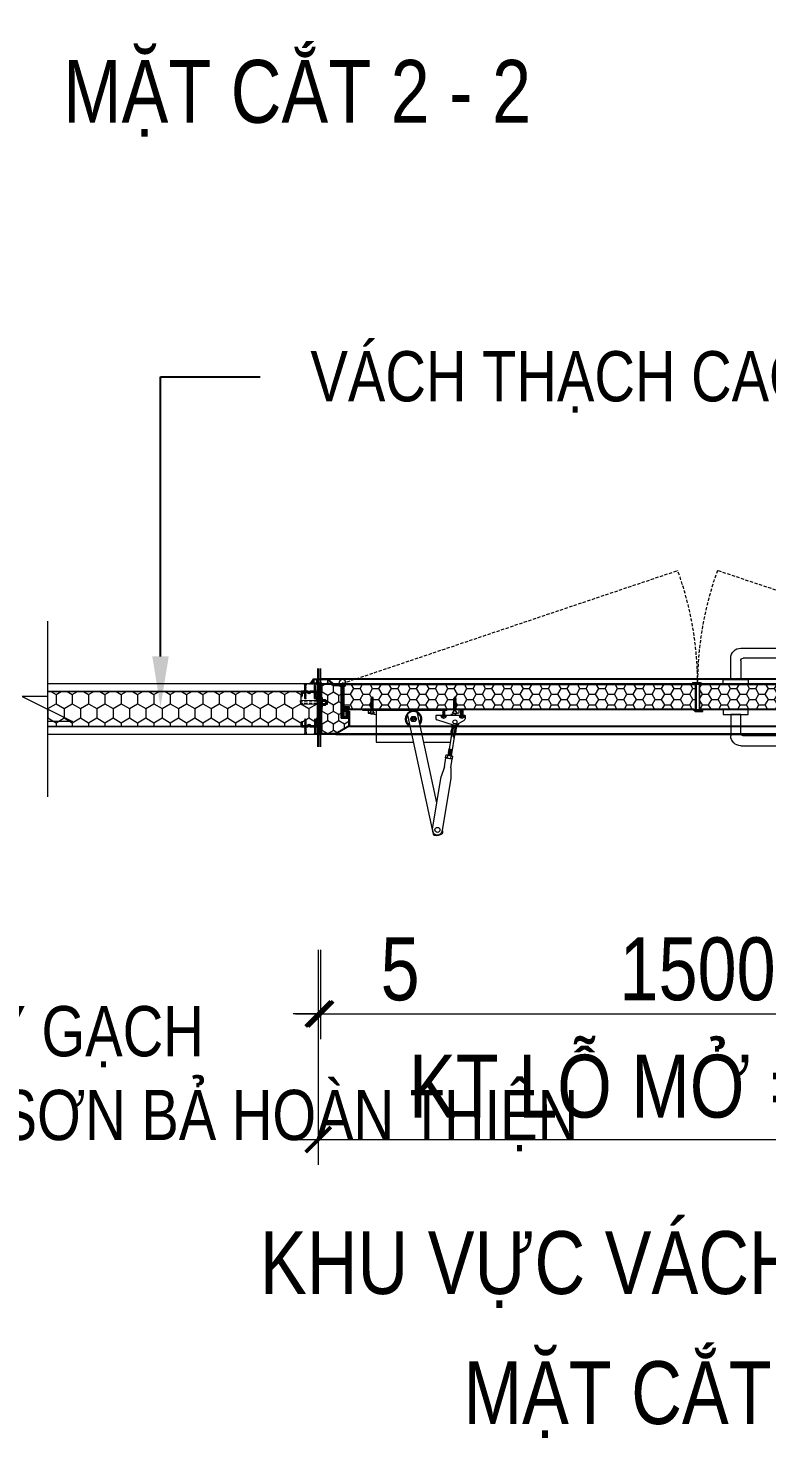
# Model space of a CAD drawing. Header units: millimetres. Extents: x -547695 to 905972, y -1055718 to 167349.
# Drawn here: x -533573 to -532105, y -1030218 to -1027380 of the extents above; entities that cross this region are included whole.
import ezdxf
from ezdxf import colors
from ezdxf.entities.mleader import LeaderData, LeaderLine
from ezdxf.math import Vec2, Vec3

# ---------------------------------------------------------------- set-up
doc = ezdxf.new("R2010")
doc.units = ezdxf.units.MM
doc.linetypes.add('HIDDEN', pattern=[9.525, 6.35, -3.175])
doc.layers.get('DEFPOINTS').update_dxf_attribs({"color": 1, "lineweight": 25})
for name, color, linetype, lineweight in [('A-DIMS', 8, 'Continuous', 9), ('A-DOOR', 142, 'Continuous', 9), ('A-FINE', 255, 'Continuous', 25), ('A-FNSH', 253, 'Continuous', 9), ('A-HIDD', 45, 'HIDDEN', 9), ('A-PATT', 252, 'Continuous', 9), ('A-SYMBOLS', 10, 'Continuous', 13), ('A-WALL', 12, 'Continuous', 13), ('A-WALL-INT', 31, 'Continuous', 9)]:
    doc.layers.add(name, color=color, linetype=linetype, lineweight=lineweight)
doc.layers.add('View-CellPin-Chi Tiet Cua$0$VNCC-Ar-Steel', color=3, linetype='Continuous')
doc.styles.add('VTK_Arial', font='arial.ttf', dxfattribs={"width": 0.8})
doc.dimstyles.new('A-2.5-DIM50', dxfattribs={"dimscale": 50, "dimtxt": 2.5, "dimasz": 1, "dimexe": 1, "dimexo": 0, "dimgap": 0.5, "dimtad": 1, "dimdec": 0, "dimzin": 12, "dimdsep": 46, "dimtxsty": 'VTK_Arial', "dimblk": 'ARCHTICK', "dimcen": 0, "dimdle": 1, "dimclrd": 256, "dimclre": 256, "dimclrt": 7, "dimadec": 1, "dimazin": 3, "dimtfac": 1, "dimtdec": 0, "dimtmove": 0, "dimatfit": 2, "dimfxl": 20, "dimtolj": 1, "dimtzin": 0, "dimlwd": -1, "dimlwe": -1, "dimarcsym": 0})
pattern_1 = [(0, (-386042.0279, -199065.853), (0.47625, 0.2749630645), [0.3175, -0.635]), (120, (-386042.0279, -199065.853), (-0.47624999896, 0.2749630663), [0.3175, -0.635]), (60, (-386042.0279, -199065.853), (1.04e-09, 0.5499261308), [-0.635, 0.3175])]

# ---------------------------------------------------------------- blocks, each defined once
blk = doc.blocks.new('*U182')
h = blk.add_hatch()
h.set_pattern_fill('ANSI31', scale=0.03)
h.set_pattern_definition([(45, (-1069.4650456, 7232.4688566), (-0.0026516504294, 0.0026516504294), [])])
h.paths.add_polyline_path([(123.5, -24), (123.5, -23), (-126.5, -23), (-126.5, -24)])
at = {"ltscale": 0.2}
for p, q in [((-82.5, 0), (-84.5, -3)), ((-82.5, 0), (-80.5, -3)), ((82.5, 0), (80.5, -3)), ((82.5, 0), (84.5, -3)), ((-87.5, -32), (-84.5, -28)), ((-80, -2.9), (-85, -4.1)), ((-84.5, -4.2), (-85, -4.1)), ((-80, -4.9), (-85, -6.1)), ((-84.5, -6.2), (-85, -6.1)), ((-80, -6.9), (-85, -8.1)), ((-84.5, -8.2), (-85, -8.1)), ((-80, -8.9), (-85, -10.1)), ((-84.5, -10.2), (-85, -10.1)), ((-80, -10.9), (-85, -12.1)), ((-84.5, -12.2), (-85, -12.1)), ((-80, -12.9), (-85, -14.1)), ((-84.5, -14.2), (-85, -14.1)), ((-80, -14.9), (-85, -16.1)), ((-84.5, -16.2), (-85, -16.1)), ((-80, -16.9), (-85, -18.1)), ((-84.5, -18.2), (-85, -18.1)), ((-80, -18.9), (-85, -20.1)), ((-84.5, -20.2), (-85, -20.1)), ((-80, -20.9), (-85, -22.1)), ((-84.5, -22.2), (-85, -22.1)), ((-80, -22.9), (-85, -24.1)), ((-84.5, -24.2), (-85, -24.1)), ((-80, -24.9), (-85, -26.1)), ((-84.5, -26.2), (-85, -26.1)), ((-81, -1.3), (-84.5, -2.2)), ((-84, -2.3), (-84.5, -2.2)), ((-84.5, -28), (-84.5, -3)), ((-80, -26.9), (-84.5, -28)), ((-81, -1.3), (-81.7, -1.2)), ((-80, -2.9), (-80.6, -2.8)), ((-80.5, -28), (-80.5, -3)), ((-80, -4.9), (-80.5, -4.8)), ((-80, -6.9), (-80.5, -6.8)), ((-80, -8.9), (-80.5, -8.8)), ((-80, -10.9), (-80.5, -10.8)), ((-80, -12.9), (-80.5, -12.8)), ((-80, -14.9), (-80.5, -14.8)), ((-80, -16.9), (-80.5, -16.8)), ((-80, -18.9), (-80.5, -18.8)), ((-80, -20.9), (-80.5, -20.8)), ((-80, -22.9), (-80.5, -22.8)), ((-80, -24.9), (-80.5, -24.8)), ((-80, -26.9), (-80.5, -26.8)), ((-77.5, -32), (-80.5, -28)), ((77.5, -32), (80.5, -28)), ((80, -2.9), (80.6, -2.8)), ((80, -2.9), (85, -4.1)), ((80, -4.9), (80.5, -4.8)), ((80, -4.9), (85, -6.1)), ((80, -6.9), (80.5, -6.8)), ((80, -6.9), (85, -8.1)), ((80, -8.9), (80.5, -8.8)), ((80, -8.9), (85, -10.1)), ((80, -10.9), (80.5, -10.8)), ((80, -10.9), (85, -12.1)), ((80, -12.9), (80.5, -12.8)), ((80, -12.9), (85, -14.1)), ((80, -14.9), (80.5, -14.8)), ((80, -14.9), (85, -16.1)), ((80, -16.9), (80.5, -16.8)), ((80, -16.9), (85, -18.1)), ((80, -18.9), (80.5, -18.8)), ((80, -18.9), (85, -20.1)), ((80, -20.9), (80.5, -20.8)), ((80, -20.9), (85, -22.1)), ((80, -22.9), (80.5, -22.8)), ((80, -22.9), (85, -24.1)), ((80, -24.9), (80.5, -24.8)), ((80, -24.9), (85, -26.1)), ((80, -26.9), (80.5, -26.8)), ((80, -26.9), (84.5, -28)), ((80.5, -28), (80.5, -3)), ((81, -1.3), (81.7, -1.2)), ((81, -1.3), (84.5, -2.2)), ((84, -2.3), (84.5, -2.2)), ((84.5, -28), (84.5, -3)), ((84.5, -4.2), (85, -4.1)), ((84.5, -6.2), (85, -6.1)), ((84.5, -8.2), (85, -8.1)), ((84.5, -10.2), (85, -10.1)), ((84.5, -12.2), (85, -12.1)), ((84.5, -14.2), (85, -14.1)), ((84.5, -16.2), (85, -16.1)), ((84.5, -18.2), (85, -18.1)), ((84.5, -20.2), (85, -20.1)), ((84.5, -22.2), (85, -22.1)), ((84.5, -24.2), (85, -24.1)), ((84.5, -26.2), (85, -26.1)), ((87.5, -32), (84.5, -28)), ((-77.5, -32), (-87.5, -32)), ((65.5, -39), (54.5, -39)), ((57.5, -37.8), (58, -37.7)), ((62.5, -38.2), (57.5, -37.8)), ((62.5, -39), (57.5, -38.6)), ((57.5, -38.6), (58, -38.6)), ((62.5, -39), (57.5, -39)), ((62, -36), (58, -36)), ((58, -37), (58, -39)), ((62.5, -37.4), (58.4, -37)), ((59.5, -42), (59.5, -40.5)), ((59.5, -40.5), (60.5, -40.5)), ((60.5, -42), (60.5, -40.5)), ((62, -37), (62, -39)), ((62, -37.4), (62.5, -37.4)), ((62, -38.2), (62.5, -38.2)), ((77.5, -32), (87.5, -32)), ((101.5, -39), (90.5, -39)), ((93.5, -37.8), (94, -37.7)), ((98.5, -38.2), (93.5, -37.8)), ((93.5, -38.6), (94, -38.6)), ((98.5, -39), (93.5, -38.6)), ((98.5, -39), (93.5, -39)), ((98, -36), (94, -36)), ((94, -37), (94, -39)), ((98.5, -37.4), (94.4, -37)), ((95.5, -40.5), (96.5, -40.5)), ((95.5, -42), (95.5, -40.5)), ((96.5, -42), (96.5, -40.5)), ((98, -37), (98, -39)), ((98, -37.4), (98.5, -37.4)), ((98, -38.2), (98.5, -38.2))]:
    blk.add_line(p, q, dxfattribs=at)
for p, q in [((-101.5, -26), (-12, -26)), ((-90, -25), (-90, -32)), ((-67.5, -25), (-90, -25)), ((-74.5, -25), (-74.5, -90)), ((-67.5, -25), (-66.5, -26)), ((-12, -26), (59, -26)), ((62.5, -24.9), (57.5, -24.5)), ((57.5, -24.5), (58, -24.5)), ((57.5, -25.3), (58, -25.3)), ((62.5, -25.7), (57.5, -25.3)), ((57.5, -26.2), (58, -26.1)), ((62.5, -26.6), (57.5, -26.2)), ((57.5, -27), (58, -26.9)), ((62.5, -27.4), (57.5, -27)), ((57.5, -27.8), (58, -27.8)), ((62.5, -28.2), (57.5, -27.8)), ((58, -24), (62, -24)), ((58, -24), (58, -37)), ((62, -37), (62, -24)), ((62, -24.9), (62.5, -24.9)), ((62, -25.8), (62.5, -25.7)), ((62, -26.6), (62.5, -26.6)), ((62, -27.4), (62.5, -27.4)), ((62, -28.3), (62.5, -28.2)), ((63, -26), (66.5, -26)), ((66.5, -26), (67.5, -25)), ((90, -25), (67.5, -25)), ((90, -25), (90, -32)), ((93.5, -24.5), (94, -24.5)), ((98.5, -24.9), (93.5, -24.5)), ((98.5, -25.7), (93.5, -25.3)), ((93.5, -25.3), (94, -25.3)), ((93.5, -26.2), (94, -26.1)), ((98.5, -26.6), (93.5, -26.2)), ((93.5, -27), (94, -26.9)), ((98.5, -27.4), (93.5, -27)), ((98.5, -28.2), (93.5, -27.8)), ((93.5, -27.8), (94, -27.8)), ((94, -24), (98, -24)), ((94, -37), (94, -24)), ((98, -24), (98, -37)), ((98, -24.9), (98.5, -24.9)), ((98, -25.8), (98.5, -25.7)), ((98, -26.6), (98.5, -26.6)), ((98, -27.4), (98.5, -27.4)), ((98, -28.3), (98.5, -28.2)), ((-90, -32), (-74.5, -35)), ((-11.9, -36.3), (39, -272.7)), ((-1.7, -43.2), (-3.5, -43.2)), ((-3.5, -44.7), (-3.5, -43.2)), ((-1.7, -44.7), (-3.5, -44.7)), ((-0.7, -40.5), (-0.7, -42.2)), ((0.8, -40.5), (-0.7, -40.5)), ((-0.7, -47.5), (-0.7, -45.7)), ((0.8, -47.5), (-0.7, -47.5)), ((0.8, -40.5), (0.8, -42.2)), ((0.8, -47.5), (0.8, -45.7)), ((3.5, -43.2), (1.8, -43.2)), ((3.5, -44.7), (1.8, -44.7)), ((3.5, -44.7), (3.5, -43.2)), ((46.1, -210.6), (7.7, -32.1)), ((102.5, -37), (44.5, -37)), ((44.5, -37), (44.5, -42.8)), ((81.2, -56.6), (46.6, -45.7)), ((62.5, -29.1), (57.5, -28.6)), ((57.5, -28.6), (58, -28.6)), ((57.5, -29.5), (58, -29.4)), ((62.5, -29.9), (57.5, -29.5)), ((62.5, -30.7), (57.5, -30.3)), ((57.5, -30.3), (58, -30.3)), ((62.5, -31.5), (57.5, -31.1)), ((57.5, -31.1), (58, -31.1)), ((57.5, -32), (58, -31.9)), ((62.5, -32.4), (57.5, -32)), ((57.5, -32.8), (58, -32.8)), ((62.5, -33.2), (57.5, -32.8)), ((62.5, -34), (57.5, -33.6)), ((57.5, -33.6), (58, -33.6)), ((57.5, -34.5), (58, -34.4)), ((62.5, -34.9), (57.5, -34.5)), ((57.5, -35.3), (58, -35.2)), ((62.5, -35.7), (57.5, -35.3)), ((62.5, -36.5), (57.5, -36.1)), ((57.5, -36.1), (58, -36.1)), ((57.5, -36.9), (58, -36.9)), ((58.4, -37), (57.5, -36.9)), ((62, -29.1), (62.5, -29.1)), ((62, -29.9), (62.5, -29.9)), ((62, -30.8), (62.5, -30.7)), ((62, -31.6), (62.5, -31.5)), ((62, -32.4), (62.5, -32.4)), ((62, -33.2), (62.5, -33.2)), ((62, -34.1), (62.5, -34)), ((62, -34.9), (62.5, -34.9)), ((62, -35.7), (62.5, -35.7)), ((62, -36.6), (62.5, -36.5)), ((90, -32), (74.5, -35)), ((83.7, -56.3), (101.1, -45.9)), ((93.5, -28.6), (94, -28.6)), ((98.5, -29.1), (93.5, -28.6)), ((93.5, -29.5), (94, -29.4)), ((98.5, -29.9), (93.5, -29.5)), ((93.5, -30.3), (94, -30.3)), ((98.5, -30.7), (93.5, -30.3)), ((93.5, -31.1), (94, -31.1)), ((98.5, -31.5), (93.5, -31.1)), ((93.5, -32), (94, -31.9)), ((98.5, -32.4), (93.5, -32)), ((98.5, -33.2), (93.5, -32.8)), ((93.5, -32.8), (94, -32.8)), ((93.5, -33.6), (94, -33.6)), ((98.5, -34), (93.5, -33.6)), ((93.5, -34.5), (94, -34.4)), ((98.5, -34.9), (93.5, -34.5)), ((93.5, -35.3), (94, -35.2)), ((98.5, -35.7), (93.5, -35.3)), ((93.5, -36.1), (94, -36.1)), ((98.5, -36.5), (93.5, -36.1)), ((93.5, -36.9), (94, -36.9)), ((94.4, -37), (93.5, -36.9)), ((98, -29.1), (98.5, -29.1)), ((98, -29.9), (98.5, -29.9)), ((98, -30.8), (98.5, -30.7)), ((98, -31.6), (98.5, -31.5)), ((98, -32.4), (98.5, -32.4)), ((98, -33.2), (98.5, -33.2)), ((98, -34.1), (98.5, -34)), ((98, -34.9), (98.5, -34.9)), ((98, -35.7), (98.5, -35.7)), ((98, -36.6), (98.5, -36.5)), ((102.5, -37), (102.5, -43.3)), ((76, -70.9), (68.7, -115.9)), ((75.9, -78), (74.4, -80.8)), ((76.7, -57.7), (74.6, -73.3)), ((81.9, -71.9), (74.6, -116.9)), ((76.6, -73.6), (74.6, -73.2)), ((78.6, -61.2), (75.9, -78)), ((78.8, -57), (76.6, -73.6)), ((82.5, -61.9), (78.6, -61.2)), ((82.5, -61.9), (79.8, -78.7)), ((79.8, -78.7), (80.3, -81.8)), ((83.7, -57.8), (80.5, -74.2)), ((82.5, -74.5), (80.5, -74.2)), ((85.5, -59.1), (82.5, -74.6)), ((-74.5, -90), (-0.3, -90)), ((20.1, -90), (50.5, -90)), ((50.5, -90), (72.9, -90)), ((75.4, -115), (68.6, -113.3)), ((69.1, -113.4), (68.6, -113.3)), ((75.5, -114.1), (68.7, -112.4)), ((69.2, -112.4), (68.7, -112.4)), ((75.7, -113.1), (68.9, -111.4)), ((69.4, -111.4), (68.9, -111.4)), ((75.9, -112.1), (69.1, -110.4)), ((69.6, -110.4), (69.1, -110.4)), ((76, -111.1), (69.2, -109.4)), ((69.7, -109.5), (69.2, -109.4)), ((76.2, -110.1), (69.4, -108.4)), ((69.9, -108.5), (69.4, -108.4)), ((70, -107.5), (69.6, -107.4)), ((76.3, -109.1), (69.6, -107.4)), ((70.2, -106.5), (69.7, -106.4)), ((76.5, -108.1), (69.7, -106.4)), ((76.7, -107.1), (69.9, -105.5)), ((70.4, -105.5), (69.9, -105.5)), ((76.8, -106.2), (70, -104.5)), ((70.5, -104.5), (70, -104.5)), ((77, -105.2), (70.2, -103.5)), ((70.7, -103.5), (70.2, -103.5)), ((75.7, -113.1), (75.2, -113)), ((75.9, -112.1), (75.4, -112)), ((76, -111.1), (75.5, -111)), ((76.2, -110.1), (75.7, -110.1)), ((76.3, -109.1), (75.9, -109.1)), ((76.5, -108.1), (76, -108.1)), ((76.7, -107.1), (76.2, -107.1)), ((76.8, -106.2), (76.3, -106.1)), ((77, -105.2), (76.5, -105.1)), ((61.3, -139), (54.7, -158.2)), ((61.3, -139), (64.2, -121.3)), ((63.8, -121.2), (64.8, -115.3)), ((63.8, -121.2), (77.5, -123.4)), ((63.8, -121.2), (63.8, -121.2)), ((64.2, -121.3), (77.1, -123.4)), ((64.8, -115.3), (78.5, -117.5)), ((67.4, -120.6), (68, -117)), ((74.3, -116.8), (68.3, -115.3)), ((68.8, -115.4), (68.3, -115.3)), ((75.2, -116), (68.4, -114.3)), ((68.9, -114.4), (68.4, -114.3)), ((74.2, -141.1), (77.1, -123.4)), ((74.2, -141.1), (74.4, -161.4)), ((74.3, -121.7), (74.9, -118.1)), ((75.2, -116), (74.7, -116)), ((75.4, -115), (74.9, -115)), ((75.5, -114.1), (75.1, -114)), ((77.5, -123.4), (78.5, -117.5)), ((37.6, -262.8), (54.7, -158.2)), ((74.4, -161.4), (57.3, -266)), ((58.6, -268.5), (57.5, -263.4))]:
    blk.add_line(p, q)
blk.add_lwpolyline([(2.9, -39), (5.8, -44), (2.9, -49), (-2.9, -49), (-5.8, -44), (-2.9, -39)], close=True)
for centre in [(0, -44), (47.5, -264.4)]:
    blk.add_circle(centre, 5)
blk.add_circle((82.5, -49.7), 4, dxfattribs=at)
for centre, radius, start, end in [((0, -44), 16.5, 54.9453, 244.8495), ((-82.5, -24.4), 9.08, 246.5175, 271.5426), ((0, -44), 14.5, 145.5297, 238.5519), ((-9, -35.7), 3, 137.038, 192.1547), ((0, -44), 15.2, 67.2714, 137.038), ((-1.7, -42.2), 1, 270, 0), ((-1.7, -45.7), 1, 0, 90), ((1.8, -42.2), 1, 180, 270), ((1.8, -45.7), 1, 90, 180), ((4.7, -32.7), 3, 12.1547, 67.2714), ((0, -44), 14.5, 49.141, 58.7797), ((0, -44), 16.5, 319.4599, 54.9453), ((0, -44), 14.5, 325.7575, 49.141), ((47.5, -42.8), 3, 180, 252.4744), ((82.6, -49.2), 9, 218.479, 222.4515), ((73.7, -57.3), 3, 352.3266, 42.4515), ((75.7, -56.6), 3.16, 352.9002, 15.0788), ((82.1, -53.8), 3, 252.4744, 300.9346), ((82.5, -24.4), 9.08, 268.4574, 293.4825), ((86.6, -58.4), 3, 113.8486, 169.1444), ((82.6, -49.2), 7, 293.8486, 318.3491), ((84.2, -51.2), 6.53, 295.304, 351.4814), ((99.5, -43.3), 3, 300.9346, 0), ((80.9, -69.1), 6.67, 140.6959, 203.9574), ((77.9, -68.6), 6.67, 317.5136, 20.7751), ((88.4, -59.7), 3, 119.0195, 169.1444), ((67.5, -118), 4, 210.7471, 237.6819), ((67.2, -119.5), 4, 103.7891, 130.724), ((65.6, -120.8), 0.6, 237.6819, 283.7891), ((64.8, -117.5), 4, 283.7891, 310.724), ((66.4, -116.2), 0.6, 57.6819, 103.7891), ((64.6, -119.1), 4, 30.7471, 57.6819), ((70.9, -118.5), 4, 210.7471, 241.294), ((70.6, -120), 4, 100.1771, 130.724), ((71.7, -118.7), 4, 280.1771, 310.724), ((71.4, -120.2), 4, 30.7471, 61.294), ((77.7, -119.6), 4, 210.7471, 237.6819), ((77.5, -121.2), 4, 103.7891, 130.724), ((75.9, -122.5), 0.6, 237.6819, 283.7891), ((75.1, -119.2), 4, 283.7891, 310.724), ((76.7, -117.9), 0.6, 57.6819, 103.7891), ((74.8, -120.7), 4, 30.7471, 57.6819), ((47.5, -264.4), 10, 170.7355, 350.7355), ((42, -272.1), 3, 192.1547, 254.7881), ((46, -257.4), 18.2, 254.7881, 309.5213), ((55.6, -269.1), 3, 309.5213, 12.1547)]:
    blk.add_arc(centre, radius, start, end)
for centre, radius, start, end in [((-82.5, -24.4), 9.08, 236.6015, 246.5175), ((-82.5, -24.4), 9.08, 271.5426, 303.3985), ((60, -35.6), 6.49, 212.1155, 265.584), ((60, -35.6), 6.49, 274.416, 327.8845), ((82.5, -24.4), 9.08, 236.6015, 268.4574), ((82.5, -24.4), 9.08, 293.4825, 303.3985), ((96, -35.6), 6.49, 212.1155, 265.584), ((96, -35.6), 6.49, 274.416, 327.8845)]:
    blk.add_arc(centre, radius, start, end, dxfattribs=at)
blk = doc.blocks.new('*U183')
for p, q in [((10, 97.1), (105.3, 97.1)), ((-10, 77.1), (-10, 77.1)), ((-10, 35), (-10, 77.1)), ((10, 72.1), (10, 35)), ((10, 35), (-10, 35)), ((-10, -35), (-10, -77.1)), ((10, -35), (-10, -35)), ((10, -72.1), (10, -35)), ((-10, -77.1), (-10, -77.1)), ((10, -97.1), (105.3, -97.1))]:
    blk.add_line(p, q)
for points in [[(105.3, 97.1), (105.3, 97.1, -0.414214), (125.3, 77.1), (125.3, 64.4, -0.414214), (120.3, 59.4), (110.3, 59.4, -0.414214), (105.3, 64.4), (105.3, 67.1, 0.414214), (95.3, 77.1), (15, 77.1)], [(105.3, -97.1), (105.3, -97.1, 0.414214), (125.3, -77.1), (125.3, -64.4, 0.414214), (120.3, -59.4), (110.3, -59.4, 0.414214), (105.3, -64.4), (105.3, -67.1, -0.414214), (95.3, -77.1), (15, -77.1)]]:
    blk.add_lwpolyline(points, format="xyb")
for points in [[(-25, 35), (25, 35), (25, 25), (-25, 25)], [(-25, -35), (25, -35), (25, -25), (-25, -25)]]:
    blk.add_lwpolyline(points, close=True)
for centre, radius, start, end in [((10, 77.1), 20, 90, 180), ((15, 72.1), 5, 90, 180), ((10, -77.1), 20, 180, 270), ((15, -72.1), 5, 180, 270)]:
    blk.add_arc(centre, radius, start, end)
blk = doc.blocks.new('*U180')
blk.add_lwpolyline([(-2.8, 7), (-2.8, 40.8), (-0.2, 40.8), (-0.2, 7.5)])
blk.add_lwpolyline([(2.8, 40.8), (0.2, 40.8), (0.2, 7.8), (2.8, 7.8)], close=True)
blk.add_circle((0, 0), 7.5)
at = {"layer": 'A-WALL'}
for p, q in [((-2, 0), (2, 0)), ((0, -2), (0, 2))]:
    blk.add_line(p, q, dxfattribs=at)
blk = doc.blocks.new('DemHiSung')
at = {"ltscale": 0.1}
for p, q in [((-4.5, -1.2), (-7, -3.6)), ((-7, -3.6), (-7, -5.7)), ((-7, -5.7), (-4.5, -4.6)), ((-4.5, -6), (-7, -8.4)), ((-7, -8.4), (-7, -10.5)), ((-7, -10.5), (-4.5, -9.4)), ((-4.5, -10.4), (-7, -12.8)), ((-7, -12.8), (-7, -14.9)), ((-7, -14.9), (-4.5, -13.7)), ((4.5, -1.2), (7, -3.6)), ((7, -5.7), (4.5, -4.6)), ((4.5, -6), (7, -8.4)), ((7, -10.5), (4.5, -9.4)), ((4.5, -10.4), (7, -12.8)), ((7, -14.9), (4.5, -13.7)), ((7, -3.6), (7, -5.7)), ((7, -8.4), (7, -10.5)), ((7, -12.8), (7, -14.9))]:
    blk.add_line(p, q, dxfattribs=at)
blk.add_lwpolyline([(4.5, -14), (-4.5, -14), (-4.5, 0), (4.5, 0), (4.5, -14)], dxfattribs=at)
blk.add_lwpolyline([(2.5, -12), (-2.5, -12), (-2.5, -2), (2.5, -2)], close=True, dxfattribs=at)
at = {"ltscale": 0.1, "extrusion": (0, 0, -1)}
blk.add_ellipse((0, -16.7), major_axis=(0, 3.33), ratio=0.903576, start_param=0.646912, end_param=5.636273, dxfattribs=at)
at = {"ltscale": 0.1}
for points, knots in [([(3.7, -16.7), (3.7, -17), (3.6, -17.3), (3.4, -18.3), (3.2, -18.8), (2.4, -19.7), (2, -20.1), (1, -20.6), (0.4, -20.7), (-0.7, -20.6), (-1.3, -20.5), (-2.3, -19.9), (-2.7, -19.4), (-3.3, -18.5), (-3.6, -17.9), (-3.7, -16.7), (-3.7, -16.1), (-3.4, -15), (-3.1, -14.4), (-2.8, -14)], [-1.570796, -1.570796, -1.570796, -1.570796, -1.309569, -1.309569, -0.856833, -0.856833, -0.404096, -0.404096, 0.04864, 0.04864, 0.501377, 0.501377, 0.954113, 0.954113, 1.40685, 1.40685, 1.859587, 1.859587, 2.304793, 2.304793, 2.304793, 2.304793]), ([(2.8, -14), (2.9, -14.1), (3, -14.3), (3.4, -15), (3.6, -15.5), (3.7, -16.3), (3.7, -16.5), (3.7, -16.7)], [3.9783448, 3.9783448, 3.9783448, 3.9783448, 4.1232694, 4.1232694, 4.5760059, 4.5760059, 4.712389, 4.712389, 4.712389, 4.712389])]:
    blk.add_open_spline(points, degree=3, knots=knots, dxfattribs=at)
blk = doc.blocks.new('VitNoTrai')
at = {"layer": 'A-PATT'}
for p, q in [((-42.1, 4.1), (-42.2, -4.1)), ((0, -3.3), (0, 3.3))]:
    blk.add_line(p, q, dxfattribs=at)
at = {"layer": 'A-PATT', "ltscale": 3}
for p, q in [((0, 3.3), (-42.2, 4.1)), ((0, -3.3), (-42.2, -4.1))]:
    blk.add_line(p, q, dxfattribs=at)
at = {"layer": 'A-PATT', "linetype": 'HIDDEN'}
for p, q in [((0, 2.3), (-42.2, 2.3)), ((11.1, 2.3), (7.3, 2.3)), ((0, -2.3), (-42.2, -2.3)), ((11.1, -2.3), (7.3, -2.3))]:
    blk.add_line(p, q, dxfattribs=at)
at = {"layer": 'A-PATT'}
for points in [[(1.1, 9.1), (1.1, -9.1), (0, -9.1), (0, 9.1)], [(7.3, 3.3), (11.1, 3.3), (11.1, -3.3), (7.3, -3.3)]]:
    blk.add_lwpolyline(points, close=True, dxfattribs=at)
for points in [[(1.1, 5.8), (1.1, 2.5), (6.6, 2.5, 0.414214), (7.3, 3.2), (7.3, 5.2, 0.414214), (6.6, 5.8)], [(1.1, 2.5), (1.1, -2.5), (6.6, -2.5, 0.414214), (7.3, -1.8), (7.3, 1.8, 0.414214), (6.6, 2.5)], [(1.1, -2.5), (1.1, -5.8), (6.6, -5.8, 0.414214), (7.3, -5.2), (7.3, -3.2, 0.414214), (6.6, -2.5)]]:
    blk.add_lwpolyline(points, format="xyb", close=True, dxfattribs=at)
blk = doc.blocks.new('Khung A')
at = {"layer": 'A-PATT'}
h = blk.add_hatch(dxfattribs=at)
h.set_pattern_fill('HONEY', color=256, scale=4, style=0)
h.paths.add_polyline_path([(-108.8, -17.4), (-8.8, -17.4), (-8.8, -1.2), (-1.2, -1.2), (-1.2, -28.6), (-13.2, -42.6), (-13.2, -55.8), (-78.2, -55.8), (-78.2, -71), (-93.3, -71), (-108.8, -44.9)])
for points in [[(-10, 0), (0, 0), (0, 0), (0, -29), (-12, -43), (-12, -57), (-77, -57), (-77, -69.7), (-64, -69.7), (-64, -72.2), (-94, -72.2), (-110, -45.2), (-110, -15), (-100, -15), (-100, -16.2), (-108.8, -16.2), (-108.8, -44.9), (-93.3, -71), (-65.2, -71), (-65.2, -70.9), (-78.2, -70.9), (-78.2, -55.8), (-13.2, -55.8), (-13.2, -42.6), (-1.2, -28.6), (-1.2, -1.2), (-1.2, -1.2), (-10, -1.2)], [(-108.8, -17.4), (-8.8, -17.4), (-8.8, -1.2), (-1.2, -1.2), (-1.2, -28.6), (-13.2, -42.6), (-13.2, -55.8), (-78.2, -55.8), (-78.2, -71), (-93.3, -71), (-108.8, -44.9)]]:
    blk.add_lwpolyline(points, close=True)
blk = doc.blocks.new('DT 1500X2200 - MB - OK')
at = {"layer": 'A-PATT'}
h = blk.add_hatch(dxfattribs=at)
h.set_pattern_fill('HONEY', color=256, scale=0.1)
h.set_pattern_definition(pattern_1)
h.paths.add_polyline_path([(-1520, 0), (-1528.8, 0, 0.232506), (-1520, 10)])
h = blk.add_hatch(dxfattribs=at)
h.set_pattern_fill('ANSI31', color=256, scale=5, style=0)
h.set_pattern_definition([(45, (-177894.62266, -191170.3172), (-0.4419417382, 0.4419417382), [])])
h.paths.add_polyline_path([(-1518.8, 1.2), (-1518.8, 0), (-1503.8, 0), (-1503.8, -98.8), (-1502.6, -98.8), (-1502.6, 1.2)])
h = blk.add_hatch(dxfattribs=at)
h.set_pattern_fill('ANSI38', color=256, scale=0.5, angle=90)
h.set_pattern_definition([(135, (-452657.1029, -200087.1189), (-1.122532015, -1.122532015), []), (225, (-452657.1029, -200087.1189), (-1.122532015, -3.3675960454), [3.96875, -2.38125])])
edge = h.paths.add_edge_path()
edge.add_line((-1503.8, -90), (-1505, -90))
edge.add_line((-1505, -90), (-1505, -96.6))
edge.add_arc((-1507.6, -97.8), 2.84, 24.965, 148.6278)
edge.add_line((-1510, -96.3), (-1510, 0))
edge.add_line((-1510, 0), (-1503.8, 0))
edge.add_line((-1503.8, 0), (-1503.8, -90))
h = blk.add_hatch(dxfattribs=at)
h.set_pattern_fill('HONEY', color=256, scale=100, style=0)
h.set_pattern_definition([(0, (-177894.623, -191170.317), (18.75, 10.82531755), [12.5, -25]), (120, (-177894.623, -191170.317), (-18.75, 10.82531755), [12.5, -25]), (60, (-177894.623, -191170.317), (4e-15, 21.6506351), [-25, 12.5])])
h.paths.add_polyline_path([(-1459, -2), (-1459, -50), (-759, -50), (-759, -2)])
h = blk.add_hatch(dxfattribs=at)
h.set_pattern_fill('HONEY', color=256, scale=100, style=0)
h.set_pattern_definition([(0, (-177594.623, -191170.317), (18.75, 10.82531755), [12.5, -25]), (120, (-177594.623, -191170.317), (-18.75, 10.82531755), [12.5, -25]), (60, (-177594.623, -191170.317), (4e-15, 21.6506351), [-25, 12.5])])
h.paths.add_polyline_path([(-751, -2), (-751, -50), (-51, -50), (-51, -2)])
h = blk.add_hatch(dxfattribs=at)
h.set_pattern_fill('HONEY', color=256, scale=0.1)
h.set_pattern_definition(pattern_1)
h.paths.add_polyline_path([(-1505, -100, 0.27104), (-1510, -103.6), (-1510, -96.3, -0.59886), (-1505, -96.6)])
at = {"color": 1}
for p, q in [((-1520, 10), (-1520, 0)), ((-1505, -100), (-1505, -96.6))]:
    blk.add_line(p, q, dxfattribs=at)
for points in [[(-1518.8, 1.2), (-1518.8, 0), (-1503.8, 0), (-1503.8, -98.8), (-1502.6, -98.8), (-1502.6, 1.2)], [(-54, -49.4), (-62, -49.4), (-62, -45), (-51, -45), (-51, -2), (-746.9, -2), (-749.8, 1.9), (-763.4, 1.9), (-763.4, 0.9), (-752.4, 0.9), (-752.4, -0.1), (-764.4, -0.1), (-764.4, 2.9), (-749.4, 2.9), (-746.5, -1), (-50, -1), (-50, -46), (-61, -46), (-61, -48.4), (-54, -48.4)], [(-1459, -2), (-1459, -50), (-759, -50), (-759, -2)], [(-751, -2), (-751, -50), (-51, -50), (-51, -2)], [(-1287.1, -51), (-763.5, -51), (-759.4, -54.9), (-744.3, -54.9), (-744.3, -51.9), (-756.3, -51.9), (-756.3, -52.9), (-745.3, -52.9), (-745.3, -53.9), (-759, -53.9), (-763.1, -50), (-1287.1, -50), (-1459, -50), (-1459, -48), (-1449.5, -48), (-1449.5, -47), (-1460, -47), (-1460, -51)]]:
    blk.add_lwpolyline(points, close=True)
for points in [[(-50.7, -50), (-50.7, -50), (-95.6, -50), (-722.9, -50), (-751, -50), (-751, 1.9), (-763.2, 1.9), (-763.2, 0.9), (-752, 0.9), (-752, -51), (-722.9, -51), (-95.6, -51), (-50, -51), (-50, -51), (-50, -47), (-60, -47), (-60, -48), (-50.7, -48), (-50.7, -50)], [(-1460, -46), (-1460, -1), (-1287.1, -1), (-758, -1), (-758, -52.9), (-746.8, -52.9), (-746.8, -53.9), (-759, -53.9), (-759, -2), (-1287.1, -2), (-1459, -2), (-1459, -2), (-1459, -45), (-1449.3, -45), (-1448, -45), (-1448, -49.4), (-1457.8, -49.4), (-1457.8, -48.4), (-1449, -48.4), (-1449, -46), (-1460, -46), (-1459, -46)]]:
    blk.add_lwpolyline(points)
at = {"layer": 'A-FINE'}
for points in [[(-1505, 10), (-5, 10)], [(-1447.8, -84), (-62.2, -84)], [(-1475, -100), (-35, -100)]]:
    blk.add_lwpolyline(points, dxfattribs=at)
at = {"layer": 'A-HIDD'}
for points in [[(-1461.5, 1), (-794.6, 225.5)], [(-48.5, 1), (-715.4, 225.5)]]:
    blk.add_lwpolyline(points, dxfattribs=at)
for centre, start, end in [((-1411.5, 1), 359.9912, 20), ((-98.5, 1), 160, 180.0088)]:
    blk.add_arc(centre, 656.5, start, end, dxfattribs=at)
at = {"layer": 'A-PATT'}
for points in [[(-1520, 0), (-1528.8, 0, 0.232506), (-1520, 10), (-1520, 0)], [(-1503.8, -90), (-1505, -90), (-1505, -96.6, 0.59886), (-1510, -96.3), (-1510, 0), (-1503.8, 0)], [(-1505, -100, 0.27104), (-1510, -103.6), (-1510, -96.3, -0.59886), (-1505, -96.6), (-1505, -100, 0.27104)]]:
    blk.add_lwpolyline(points, format="xyb", close=True, dxfattribs=at)
blk.add_arc((-1507.6, -97.8), 2.84, 24.965, 148.6278, dxfattribs=at)
at = {"layer": 'DEFPOINTS', "ltscale": 5}
for points in [[(-1510, -125.3), (-1510, 30.8)], [(-1505, -125.3), (-1505, 30.8)]]:
    blk.add_lwpolyline(points, dxfattribs=at)
at = {"rotation": 90}
blk.add_blockref('Khung A', (-1520, 10), dxfattribs=at)
at = {"xscale": -1, "rotation": 180}
blk.add_blockref('*U180', (-1461.5, 1), dxfattribs=at)
at = {"layer": 'A-PATT', "xscale": -1, "rotation": 180}
for name, p in [('*U183', (-679, -26)), ('VitNoTrai', (-1502.6, -37)), ('DemHiSung', (-1456.7, -67))]:
    blk.add_blockref(name, p, dxfattribs=at)
at = {"layer": 'A-PATT'}
blk.add_blockref('*U182', (-1320.2, -26), dxfattribs=at)
blk = doc.blocks.new('View-CellPin-Chi Tiet Cua$0$A$C0B481AEB')
for p, q in [((1.5, 30.6), (2.8, 32)), ((1.5, 30.6), (1.5, 29.9)), ((4, 30.5), (1.5, 29.9)), ((4, 30.5), (2.8, 32)), ((4, 30.5), (4.5, 30.2)), ((4.5, 30.2), (4, 29.9)), ((0, 0), (0, 0.4)), ((5.5, 0.4), (0, 0.4)), ((1.5, 29.9), (1, 29.6)), ((1, 29.6), (1.5, 29.3)), ((1.5, 28.6), (1, 28.3)), ((1, 28.3), (1.5, 28)), ((1.5, 27.3), (1, 27)), ((1, 27), (1.5, 26.7)), ((1.5, 26), (1, 25.7)), ((1, 25.7), (1.5, 25.4)), ((1.5, 24.7), (1, 24.4)), ((1, 24.4), (1.5, 24.1)), ((1.5, 23.4), (1, 23.1)), ((1, 23.1), (1.5, 22.8)), ((1.5, 22.1), (1, 21.8)), ((1, 21.8), (1.5, 21.5)), ((1.5, 20.8), (1, 20.5)), ((1, 20.5), (1.5, 20.2)), ((1.5, 19.5), (1, 19.2)), ((1, 19.2), (1.5, 18.9)), ((1.5, 18.2), (1, 17.9)), ((1, 17.9), (1.5, 17.6)), ((1.5, 16.9), (1, 16.6)), ((1, 16.6), (1.5, 16.3)), ((1.5, 15.6), (1, 15.3)), ((1, 15.3), (1.5, 15)), ((1.5, 14.3), (1, 14)), ((1, 14), (1.5, 13.7)), ((1.5, 13), (1, 12.7)), ((1, 12.7), (1.5, 12.4)), ((1.5, 11.7), (1, 11.4)), ((1, 11.4), (1.5, 11.1)), ((1.5, 10.4), (1, 10.1)), ((1, 10.1), (1.5, 9.8)), ((1.5, 9.1), (1, 8.8)), ((1, 8.8), (1.5, 8.5)), ((1.5, 7.8), (1, 7.5)), ((1, 7.5), (1.5, 7.2)), ((1.5, 6.5), (1, 6.2)), ((1, 6.2), (1.5, 5.9)), ((4, 29.9), (1.5, 29.9)), ((4, 29.9), (1.5, 29.3)), ((1.5, 29.3), (1.5, 28.6)), ((4, 29.2), (1.5, 28.6)), ((4, 28.6), (1.5, 28.6)), ((4, 28.6), (1.5, 28)), ((1.5, 28), (1.5, 27.3)), ((4, 27.9), (1.5, 27.3)), ((4, 27.3), (1.5, 27.3)), ((4, 27.3), (1.5, 26.7)), ((1.5, 26.7), (1.5, 26)), ((4, 26.6), (1.5, 26)), ((4, 26), (1.5, 26)), ((4, 26), (1.5, 25.4)), ((1.5, 25.4), (1.5, 24.7)), ((4, 25.3), (1.5, 24.7)), ((4, 24.7), (1.5, 24.7)), ((4, 24.7), (1.5, 24.1)), ((1.5, 24.1), (1.5, 23.4)), ((4, 24), (1.5, 23.4)), ((4, 23.4), (1.5, 23.4)), ((4, 23.4), (1.5, 22.8)), ((1.5, 22.8), (1.5, 22.1)), ((4, 22.7), (1.5, 22.1)), ((4, 22.1), (1.5, 22.1)), ((4, 22.1), (1.5, 21.5)), ((1.5, 21.5), (1.5, 20.8)), ((4, 21.4), (1.5, 20.8)), ((4, 20.8), (1.5, 20.8)), ((4, 20.8), (1.5, 20.2)), ((1.5, 20.2), (1.5, 19.5)), ((4, 20.1), (1.5, 19.5)), ((4, 19.5), (1.5, 19.5)), ((4, 19.5), (1.5, 18.9)), ((1.5, 18.9), (1.5, 18.2)), ((4, 18.8), (1.5, 18.2)), ((4, 18.2), (1.5, 18.2)), ((4, 18.2), (1.5, 17.6)), ((1.5, 17.6), (1.5, 16.9)), ((4, 17.5), (1.5, 16.9)), ((4, 16.9), (1.5, 16.9)), ((4, 16.9), (1.5, 16.3)), ((1.5, 16.3), (1.5, 15.6)), ((4, 16.2), (1.5, 15.6)), ((4, 15.6), (1.5, 15.6)), ((4, 15.6), (1.5, 15)), ((1.5, 15), (1.5, 14.3)), ((4, 14.9), (1.5, 14.3)), ((4, 14.3), (1.5, 14.3)), ((4, 14.3), (1.5, 13.7)), ((1.5, 13.7), (1.5, 13)), ((4, 13.6), (1.5, 13)), ((4, 13), (1.5, 13)), ((4, 13), (1.5, 12.4)), ((1.5, 12.4), (1.5, 11.7)), ((4, 12.3), (1.5, 11.7)), ((4, 11.7), (1.5, 11.7)), ((4, 11.7), (1.5, 11.1)), ((1.5, 11.1), (1.5, 10.4)), ((4, 11), (1.5, 10.4)), ((4, 10.4), (1.5, 10.4)), ((4, 10.4), (1.5, 9.8)), ((1.5, 9.8), (1.5, 9.1)), ((4, 9.7), (1.5, 9.1)), ((4, 9.1), (1.5, 9.1)), ((4, 9.1), (1.5, 8.5)), ((1.5, 8.5), (1.5, 7.8)), ((4, 8.4), (1.5, 7.8)), ((4, 7.8), (1.5, 7.8)), ((4, 7.8), (1.5, 7.2)), ((1.5, 7.2), (1.5, 6.5)), ((4, 7.1), (1.5, 6.5)), ((4, 6.5), (1.5, 6.5)), ((4, 6.5), (1.5, 5.9)), ((1.5, 5.9), (1.5, 5.4)), ((4, 29.9), (4, 29.2)), ((4, 29.2), (4.5, 28.9)), ((4.5, 28.9), (4, 28.6)), ((4, 28.6), (4, 27.9)), ((4, 27.9), (4.5, 27.6)), ((4.5, 27.6), (4, 27.3)), ((4, 27.3), (4, 26.6)), ((4, 26.6), (4.5, 26.3)), ((4.5, 26.3), (4, 26)), ((4, 26), (4, 25.3)), ((4, 25.3), (4.5, 25)), ((4.5, 25), (4, 24.7)), ((4, 24.7), (4, 24)), ((4, 24), (4.5, 23.7)), ((4.5, 23.7), (4, 23.4)), ((4, 23.4), (4, 22.7)), ((4, 22.7), (4.5, 22.4)), ((4.5, 22.4), (4, 22.1)), ((4, 22.1), (4, 21.4)), ((4, 21.4), (4.5, 21.1)), ((4.5, 21.1), (4, 20.8)), ((4, 20.8), (4, 20.1)), ((4, 20.1), (4.5, 19.8)), ((4.5, 19.8), (4, 19.5)), ((4, 19.5), (4, 18.8)), ((4, 18.8), (4.5, 18.5)), ((4.5, 18.5), (4, 18.2)), ((4, 18.2), (4, 17.5)), ((4, 17.5), (4.5, 17.2)), ((4.5, 17.2), (4, 16.9)), ((4, 16.9), (4, 16.2)), ((4, 16.2), (4.5, 15.9)), ((4.5, 15.9), (4, 15.6)), ((4, 15.6), (4, 14.9)), ((4, 14.9), (4.5, 14.6)), ((4.5, 14.6), (4, 14.3)), ((4, 14.3), (4, 13.6)), ((4, 13.6), (4.5, 13.3)), ((4.5, 13.3), (4, 13)), ((4, 13), (4, 12.3)), ((4, 12.3), (4.5, 12)), ((4.5, 12), (4, 11.7)), ((4, 11.7), (4, 11)), ((4, 11), (4.5, 10.7)), ((4.5, 10.7), (4, 10.4)), ((4, 10.4), (4, 9.7)), ((4, 9.7), (4.5, 9.4)), ((4.5, 9.4), (4, 9.1)), ((4, 9.1), (4, 8.4)), ((4, 8.4), (4.5, 8.1)), ((4.5, 8.1), (4, 7.8)), ((4, 7.8), (4, 7.1)), ((4, 7.1), (4.5, 6.8)), ((4.5, 6.8), (4, 6.5)), ((4, 6.5), (4, 5.4)), ((5.5, 0), (5.5, 0.4)), ((5.5, 0), (0, 0))]:
    blk.add_line(p, q)
at = {"extrusion": (0, 0, -1)}
blk.add_ellipse((0, 5.4), major_axis=(0, 5), ratio=0.3, start_param=1.570796, end_param=3.141593, dxfattribs=at)
blk.add_ellipse((5.5, 5.4), major_axis=(0, 5), ratio=0.3, start_param=1.570796, end_param=3.141593)
blk = doc.blocks.new('_ARCHTICK')
at = {"color": 0, "linetype": 'ByBlock', "const_width": 0.15}
blk.add_lwpolyline([(-0.5, -0.5), (0.5, 0.5)], dxfattribs=at)
blk = doc.blocks.new('*D591')
at = {"layer": 'A-DIMS', "transparency": 16777216}
for p, q in [((-532991.7, -1029212.6), (-532991.7, -1029389.8)), ((-531491.7, -1029212.6), (-531491.7, -1029389.8)), ((-533041.7, -1029339.8), (-531441.7, -1029339.8))]:
    blk.add_line(p, q, dxfattribs=at)
at = {"layer": 'DEFPOINTS', "color": 0, "transparency": 16777216}
for p in [(-532991.7, -1029212.6), (-531491.7, -1029212.6), (-531491.7, -1029339.8)]:
    blk.add_point(p, dxfattribs=at)
at = {"layer": 'A-DIMS', "transparency": 16777216, "xscale": 50, "yscale": 50, "zscale": 50, "rotation": 180}
blk.add_blockref('_ARCHTICK', (-532991.7, -1029339.8), dxfattribs=at)
at = {"layer": 'A-DIMS', "transparency": 16777216, "xscale": 50, "yscale": 50, "zscale": 50}
blk.add_blockref('_ARCHTICK', (-531491.7, -1029339.8), dxfattribs=at)
at = {"layer": 'A-DIMS', "color": 7, "transparency": 16777216, "insert": (-532241.7, -1029251), "char_height": 125, "attachment_point": 5, "style": 'VTK_Arial'}
blk.add_mtext('\\A1;1500', dxfattribs=at)
blk = doc.blocks.new('*D592')
at = {"layer": 'A-DIMS', "ltscale": 5, "transparency": 16777216}
for p, q in [((-532996.7, -1029212.6), (-532996.7, -1029389.8)), ((-532991.7, -1029212.6), (-532991.7, -1029389.8)), ((-532996.7, -1029339.8), (-533046.7, -1029339.8)), ((-532991.7, -1029339.8), (-532996.7, -1029339.8)), ((-532991.7, -1029339.8), (-532775.4, -1029339.8))]:
    blk.add_line(p, q, dxfattribs=at)
at = {"layer": 'DEFPOINTS', "color": 0, "transparency": 16777216}
for p in [(-532996.7, -1029212.6), (-532991.7, -1029212.6), (-532996.7, -1029339.8)]:
    blk.add_point(p, dxfattribs=at)
at = {"layer": 'A-DIMS', "transparency": 16777216, "xscale": 50, "yscale": 50, "zscale": 50}
blk.add_blockref('_ARCHTICK', (-532996.7, -1029339.8), dxfattribs=at)
at = {"layer": 'A-DIMS', "transparency": 16777216, "xscale": 50, "yscale": 50, "zscale": 50, "rotation": 180}
blk.add_blockref('_ARCHTICK', (-532991.7, -1029339.8), dxfattribs=at)
at = {"layer": 'A-DIMS', "color": 7, "transparency": 16777216, "insert": (-532833.6, -1029251.2), "char_height": 125, "attachment_point": 5, "style": 'VTK_Arial'}
blk.add_mtext('\\A1;5', dxfattribs=at)
blk = doc.blocks.new('*D594')
at = {"layer": 'A-DIMS', "ltscale": 5, "transparency": 16777216}
for p, q in [((-532996.7, -1029212.6), (-532996.7, -1029639.8)), ((-531486.7, -1029212.6), (-531486.7, -1029639.8)), ((-533046.7, -1029589.8), (-531436.7, -1029589.8))]:
    blk.add_line(p, q, dxfattribs=at)
at = {"layer": 'DEFPOINTS', "color": 0, "transparency": 16777216}
for p in [(-532996.7, -1029212.6), (-531486.7, -1029212.6), (-531486.7, -1029589.8)]:
    blk.add_point(p, dxfattribs=at)
at = {"layer": 'A-DIMS', "transparency": 16777216, "xscale": 50, "yscale": 50, "zscale": 50, "rotation": 180}
blk.add_blockref('_ARCHTICK', (-532996.7, -1029589.8), dxfattribs=at)
at = {"layer": 'A-DIMS', "transparency": 16777216, "xscale": 50, "yscale": 50, "zscale": 50}
blk.add_blockref('_ARCHTICK', (-531486.7, -1029589.8), dxfattribs=at)
at = {"layer": 'A-DIMS', "color": 7, "transparency": 16777216, "insert": (-532241.7, -1029484.4), "char_height": 125, "attachment_point": 5, "style": 'VTK_Arial'}
blk.add_mtext('\\A1;KT LỖ MỞ = 1510', dxfattribs=at)

msp = doc.modelspace()

# ---------------------------------------------------------------- hatches: boundary and pattern name
at = {"layer": 'A-PATT'}
h = msp.add_hatch(dxfattribs=at)
h.set_pattern_fill('HONEY', color=256, scale=150, angle=270, style=0)
h.set_pattern_definition([(270, (-731280.678, -1020801.146), (16.2379763, -28.125), [18.75, -37.5]), (30, (-731280.678, -1020801.146), (16.2379763, 28.125), [18.75, -37.5]), (330, (-731280.678, -1020801.146), (32.4759526, -1e-14), [-37.5, 18.75])])
h.paths.add_polyline_path([(-533535.4, -1028698.3), (-533535.4, -1028768.3), (-532996.7, -1028768.3), (-532996.7, -1028698.3)])

# ---------------------------------------------------------------- linework, layer by layer
at = {"layer": 'A-FNSH', "ltscale": 5}
for points in [[(-533535.4, -1028683.3), (-533535.4, -1028698.3), (-532996.7, -1028698.3), (-532996.7, -1028683.3)], [(-533535.4, -1028768.3), (-533535.4, -1028783.3), (-532996.7, -1028783.3), (-532996.7, -1028768.3)]]:
    msp.add_lwpolyline(points, close=True, dxfattribs=at)
at = {"layer": 'A-PATT', "ltscale": 5}
msp.add_lwpolyline([(-533535.4, -1028558.3), (-533535.4, -1028708.3), (-533585.4, -1028708.3), (-533485.4, -1028758.3), (-533535.4, -1028758.3), (-533535.4, -1028908.3)], dxfattribs=at)
at = {"layer": 'A-WALL-INT', "ltscale": 5}
msp.add_lwpolyline([(-533535.4, -1028698.3), (-533535.4, -1028768.3), (-532996.7, -1028768.3), (-532996.7, -1028698.3)], close=True, dxfattribs=at)
at = {"layer": 'DEFPOINTS', "ltscale": 5}
msp.add_lwpolyline([(-532996.7, -1028683.3), (-531486.7, -1028683.3), (-531486.7, -1028783.3), (-532996.7, -1028783.3)], close=True, dxfattribs=at)
at = {"layer": 'View-CellPin-Chi Tiet Cua$0$VNCC-Ar-Steel'}
for p, q in [((-533029.7, -1028707.7), (-533028.8, -1028707.7)), ((-533029.7, -1028758.9), (-533028.8, -1028758.9))]:
    msp.add_line(p, q, dxfattribs=at)
for points in [[(-533029.7, -1028758.9), (-533029.7, -1028768.3), (-533017.2, -1028768.3, -0.969408), (-533012.5, -1028768.3), (-532996.7, -1028768.3), (-532996.7, -1028758.2, -0.706712), (-532996.7, -1028751.6), (-532996.7, -1028715, -0.706712), (-532996.7, -1028708.4), (-532996.7, -1028698.3), (-533012.5, -1028698.3, -0.969408), (-533017.2, -1028698.3), (-533029.7, -1028698.3), (-533029.7, -1028707.7)], [(-533028.8, -1028707.7), (-533028.8, -1028699.2), (-533018, -1028699.2, 0.727517), (-533011.7, -1028699.2), (-532997.7, -1028699.2), (-532997.7, -1028707.8, 0.595781), (-532997.7, -1028715.6), (-532997.7, -1028751, 0.595781), (-532997.7, -1028758.8), (-532997.7, -1028767.4), (-533011.7, -1028767.4, 0.727517), (-533018, -1028767.4), (-533028.8, -1028767.4), (-533028.8, -1028758.9)]]:
    msp.add_lwpolyline(points, format="xyb", dxfattribs=at)

# ---------------------------------------------------------------- block references
at = {"layer": 'A-DOOR'}
msp.add_blockref('DT 1500X2200 - MB - OK', (-531486.7, -1028683.3), dxfattribs=at)
at = {"layer": 'A-PATT', "yscale": 0.9433962264122763, "zscale": 0.9433962264122763, "rotation": 180}
for p, xscale in [((-533019.5, -1028683.3), 0.9433962264122763), ((-533005.1, -1028683.3), -0.9433962264122763)]:
    msp.add_blockref('View-CellPin-Chi Tiet Cua$0$A$C0B481AEB', p, dxfattribs=dict(at, xscale=xscale))
at = {"layer": 'A-PATT', "yscale": 0.9433962264122805, "zscale": 0.9433962264122805}
for p, xscale in [((-533019.5, -1028783.3), -0.9433962264122805), ((-533005.1, -1028783.3), 0.9433962264122805)]:
    msp.add_blockref('View-CellPin-Chi Tiet Cua$0$A$C0B481AEB', p, dxfattribs=dict(at, xscale=xscale))

# ---------------------------------------------------------------- texts
at = {"layer": 'A-DIMS', "color": 7, "char_height": 125, "style": 'VTK_Arial', "bg_fill": 2}
for s, insert, attachment_point in [('\\pxqc;MẶT CẮT 2 - 2', (-533038.6, -1027518.5), 5), ('\\pxqc;KHU VỰC VÁCH THẠCH CAO', (-532144.7, -1029772), 2)]:
    msp.add_mtext(s, dxfattribs=dict(at, insert=insert, attachment_point=attachment_point))

# ---------------------------------------------------------------- dimensions: what is measured, and where the dimension line sits
at = {"layer": 'A-DIMS', "ltscale": 5}
dim = msp.add_linear_dim(base=(-532996.7, -1029339.8), p1=(-532991.7, -1029212.6), p2=(-532996.7, -1029212.6), dimstyle='A-2.5-DIM50', override={"dimpost": '\\X'}, dxfattribs=at)
dim.commit()
dim.dimension.update_dxf_attribs({"geometry": '*D592', "text_midpoint": (-532833.6, -1029339.8), "dimtype": 160})
at = {"layer": 'A-DIMS'}
dim = msp.add_linear_dim(base=(-531491.7, -1029339.8), p1=(-532991.7, -1029212.6), p2=(-531491.7, -1029212.6), dimstyle='A-2.5-DIM50', override={"dimpost": '\\X'}, dxfattribs=at)
dim.commit()
dim.dimension.update_dxf_attribs({"geometry": '*D591', "text_midpoint": (-532241.7, -1029251)})

# ---------------------------------------------------------------- leaders
at = {"layer": 'A-SYMBOLS'}
ml = msp.add_multileader_mtext('Standard', dxfattribs=at)
ml.set_content('VÁCH THẠCH CAO CHỐNG CHÁY', color=7, style='VTK_Arial')
ml.set_leader_properties()
ml.build(insert=Vec2(0, 0))
ml.multileader.update_dxf_attribs({"text_top_attachment_type": 0, "text_bottom_attachment_type": 0, "arrow_head_size": 100, "scale": 50})
ctx = ml.context
ctx.base_point, ctx.scale, ctx.char_height, ctx.arrow_head_size, ctx.landing_gap_size, ctx.plane_origin = Vec3(-533112, -1028072.3), 50, 100, 100, 100, Vec3(-535455.6, -1027363.2)
notes = []
notes.append((ctx, [(0, (1, 1, 0), (-533310.4, -1028072.3), (1, 0), 198.4, [(0, [(-533310.4, -1028728.8)], 256, [])])]))
ctx.mtext.insert, ctx.mtext.width, ctx.mtext.flow_direction = Vec3(-533012, -1028021.4), 1013.523, 5
ml = msp.add_multileader_mtext('Standard', dxfattribs=at)
ml.set_content('TƯỜNG XÂY GẠCH\\PTRÁT VỮA, SƠN BẢ HOÀN THIỆN', color=7, style='VTK_Arial')
ml.set_leader_properties()
ml.build(insert=Vec2(0, 0))
ml.multileader.update_dxf_attribs({"text_top_attachment_type": 0, "text_bottom_attachment_type": 0, "arrow_head_size": 100, "scale": 50})
ctx = ml.context
ctx.base_point, ctx.scale, ctx.char_height, ctx.arrow_head_size, ctx.landing_gap_size, ctx.plane_origin = Vec3(-534360, -1029385.3), 50, 100, 100, 100, Vec3(-536624.1, -1030094.3)
notes.append((ctx, [(0, (1, 1, 0), (-534478.9, -1029385.3), (1, 0), 118.9, [(0, [(-534478.9, -1028817.6)], 256, [])])]))
ctx.mtext.insert, ctx.mtext.width, ctx.mtext.flow_direction = Vec3(-534260, -1029324.2), 1130.231, 5
for ctx, leaders in notes:
    for number, flags, end, landing, length, lines in leaders:
        leader = LeaderData()
        leader.index, (leader.has_last_leader_line, leader.has_dogleg_vector, leader.attachment_direction) = number, flags
        leader.last_leader_point, leader.dogleg_vector, leader.dogleg_length = Vec3(end), Vec3(landing), length
        for number, points, colour, breaks in lines:
            line = LeaderLine()
            line.index, line.vertices, line.color, line.breaks = number, Vec3.list(points), colors.encode_raw_color(colour), breaks
            leader.lines.append(line)
        ctx.leaders.append(leader)

# ---------------------------------------------------------------- next in the draw order: texts
at = {"layer": 'A-DIMS', "color": 7, "insert": (-532241.7, -1030107), "char_height": 125, "attachment_point": 5, "style": 'VTK_Arial', "bg_fill": 2}
msp.add_mtext('\\pxqc;MẶT CẮT 1 - 1', dxfattribs=at)

# ---------------------------------------------------------------- next in the draw order: dimensions: what is measured, and where the dimension line sits
at = {"layer": 'A-DIMS', "ltscale": 5}
dim = msp.add_linear_dim(base=(-531486.7, -1029589.8), p1=(-532996.7, -1029212.6), p2=(-531486.7, -1029212.6), text='KT LỖ MỞ = <>', dimstyle='A-2.5-DIM50', override={"dimpost": '\\X'}, dxfattribs=at)
dim.commit()
dim.dimension.update_dxf_attribs({"geometry": '*D594', "text_midpoint": (-532241.7, -1029484.4)})

doc.saveas('drawing.dxf')
